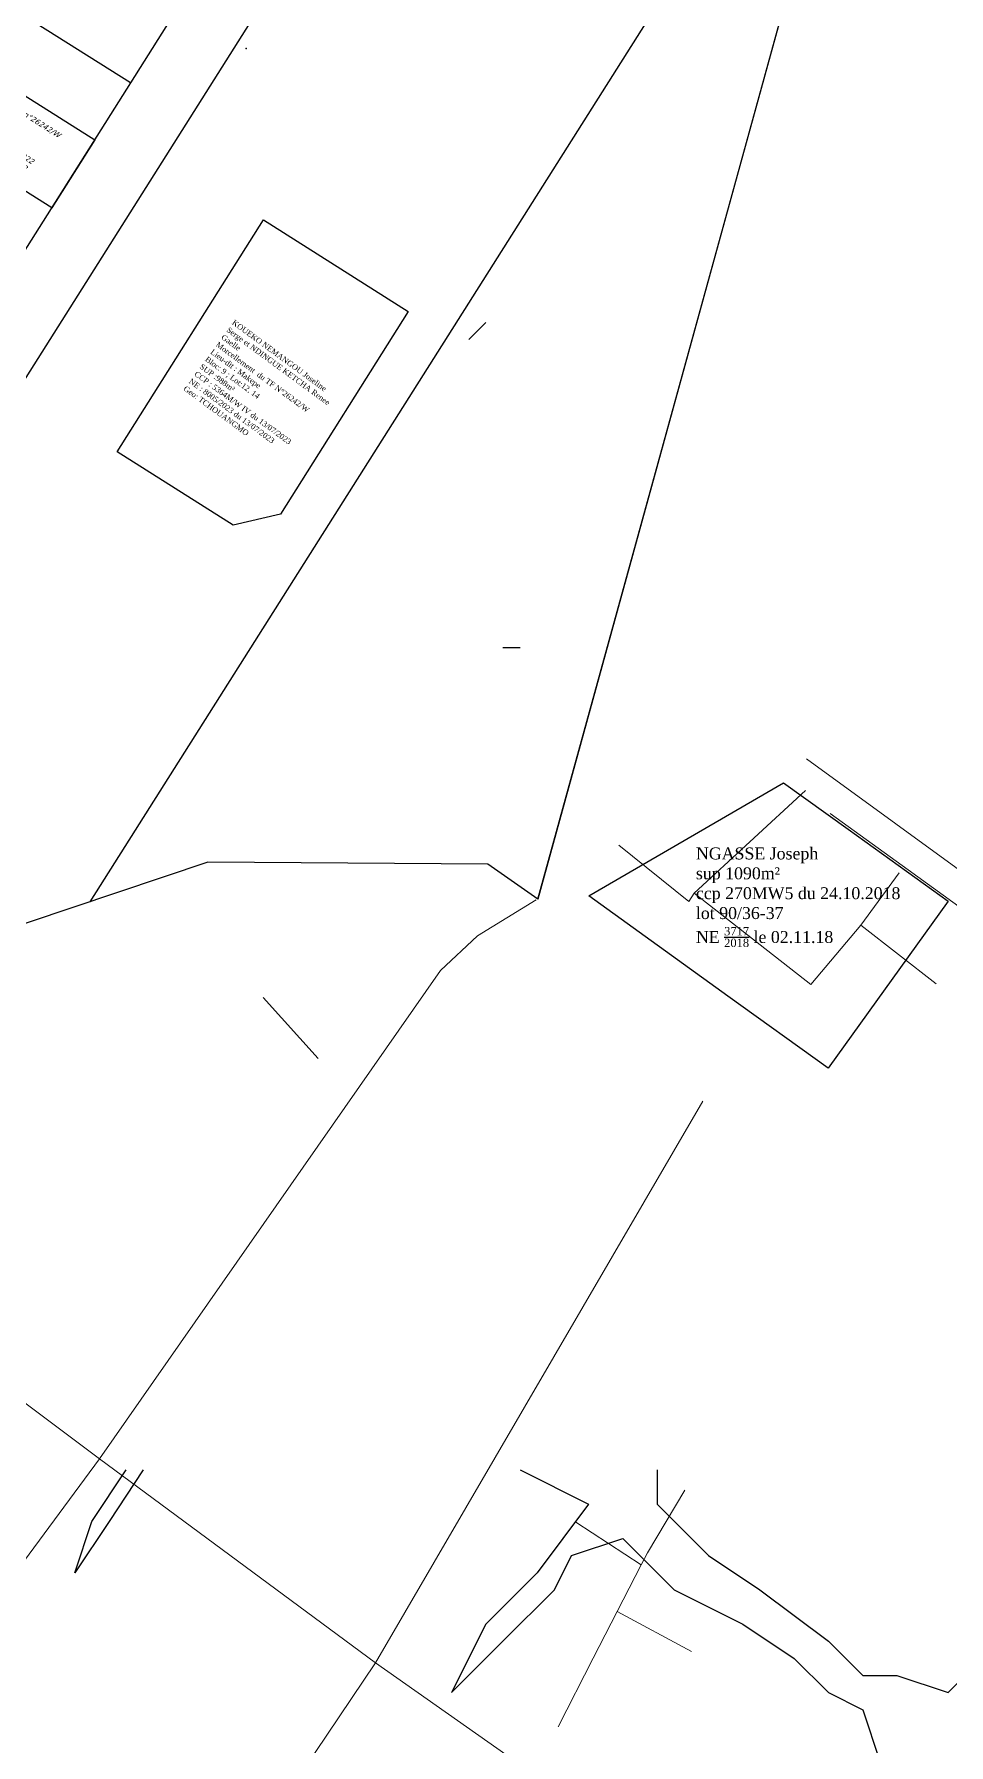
# Model space of a CAD drawing. Header units: millimetres. Extents: x 579832 to 917290, y 449831 to 1452191.
# Drawn here: x 582562.7 to 582696.2, y 450787.4 to 451037.1 of the extents above; entities that cross this region are included whole.
import ezdxf

# ---------------------------------------------------------------- set-up
doc = ezdxf.new("R2010")
doc.units = ezdxf.units.MM
doc.header["$LTSCALE"] = 10
doc.layers.add('drains_fossés', color=120, linetype='Continuous', lineweight=20)
doc.layers.add('Roads_others', color=24, linetype='Continuous', lineweight=9)
for name, color, linetype in [('end maj 26 02 2021', 7, 'Continuous'), ('MAJ DEC 2021', 7, 'Continuous'), ('MAJ MARS 2022', 7, 'Continuous')]:
    doc.layers.add(name, color=color, linetype=linetype)
doc.styles.add('Times 1.0', font='times.ttf', dxfattribs={"width": 0.99, "height": 1})

# ---------------------------------------------------------------- blocks, each defined once
blk = doc.blocks.new('FONING')
at = {"layer": 'end maj 26 02 2021', "color": 3, "linetype": 'ByBlock'}
blk.add_line((915405.63, 1447639.95), (915484.01, 1447924.3), dxfattribs=at)
at = {"layer": 'MAJ DEC 2021', "color": 3, "linetype": 'ByBlock', "lineweight": 30, "ltscale": 0.0014, "flags": 128}
blk.add_lwpolyline([(915453.29, 1448137.47), (915539.77, 1448041.58), (915510.06, 1448014.79), (915523.46, 1447999.94), (915495.64, 1447974.84), (915484.13, 1447957.73), (915500.69, 1447939.37), (915483.94, 1447924.35), (915405.63, 1447639.95), (915398.32, 1447645.06), (915357.45, 1447645.32), (915252.23, 1447610), (915234.22, 1447607.45), (915279.01, 1447860.72)], close=True, dxfattribs=at)
at = {"layer": 'MAJ MARS 2022', "color": 5, "flags": 128}
blk.add_lwpolyline([(915339.58, 1447844.32), (915361.16, 1447830.73), (915382.75, 1447817.13), (915346.19, 1447759.07), (915324.61, 1447772.66), (915329.83, 1447780.96), (915308.25, 1447794.56)], close=True, dxfattribs=at)

msp = doc.modelspace()

# ---------------------------------------------------------------- linework, layer by layer
at = {"color": 0}
for p, q in [((582629.69, 451094.95), (582497.41, 450885.78)), ((582629.69, 451094.95), (582497.41, 450885.78)), ((582663.23, 451056.56), (582570.8, 450910.42)), ((582663.23, 451056.56), (582570.8, 450910.42)), ((582576.75, 451029.95), (582482.77, 450881.35)), ((582576.75, 451029.95), (582482.77, 450881.35))]:
    msp.add_line(p, q, dxfattribs=at)
at = {"color": 5, "lineweight": -3, "flags": 128}
msp.add_lwpolyline([(582549.95, 451035.25), (582571.53, 451021.66), (582565.26, 451011.71), (582543.68, 451025.31)], close=True, dxfattribs=at)
msp.add_lwpolyline([(582549.95, 451035.25), (582571.53, 451021.66), (582565.26, 451011.71), (582543.68, 451025.31)], close=True, dxfattribs=at)
at = {"flags": 128}
msp.add_lwpolyline([(582596.14, 451009.96), (582617.27, 450996.6), (582598.62, 450966.98), (582591.72, 450965.42), (582574.8, 450976.08)], close=True, dxfattribs=at)
msp.add_lwpolyline([(582596.14, 451009.96), (582617.27, 450996.6), (582598.62, 450966.98), (582591.72, 450965.42), (582574.8, 450976.08)], close=True, dxfattribs=at)
at = {"layer": 'drains_fossés'}
for p, q in [((582659.03, 450911.67), (582675.25, 450926.66)), ((582659.03, 450911.67), (582675.25, 450926.66)), ((582683.36, 450906.99), (582688.94, 450914.67)), ((582683.36, 450906.99), (582688.94, 450914.67)), ((582694.35, 450898.45), (582683.36, 450906.99)), ((582694.35, 450898.45), (582683.36, 450906.99)), ((582604.12, 450887.53), (582596.12, 450896.46)), ((582604.12, 450887.53), (582596.12, 450896.46)), ((582651.27, 450813.63), (582641.76, 450819.88)), ((582647.78, 450806.82), (582651.27, 450813.63)), ((582658.61, 450801), (582647.78, 450806.82))]:
    msp.add_line(p, q, dxfattribs=at)
for points in [[(582702.26, 450906.4), (582701.88, 450906.66), (582690.23, 450915.11), (582678.86, 450923.31)], [(582702.26, 450906.4), (582701.88, 450906.66), (582690.23, 450915.11), (582678.86, 450923.31)], [(582659.03, 450911.67), (582658.23, 450910.48), (582648.01, 450918.71)], [(582659.03, 450911.67), (582658.23, 450910.48), (582648.01, 450918.71)], [(582683.36, 450906.99), (582676.05, 450898.37), (582659.03, 450911.67)], [(582683.36, 450906.99), (582676.05, 450898.37), (582659.03, 450911.67)], [(582651.27, 450813.63), (582652.19, 450815.4), (582657.67, 450824.54)], [(582639.14, 450790.02), (582644.27, 450800), (582647.78, 450806.82)]]:
    msp.add_lwpolyline(points, dxfattribs=at)
at = {"layer": 'end maj 26 02 2021', "flags": 128}
for points in [[(582628.61, 450994.99), (582626.11, 450992.49)], [(582628.61, 450994.99), (582626.11, 450992.49)], [(582628.61, 450994.99), (582626.11, 450992.49)], [(582628.61, 450994.99), (582626.11, 450992.49)], [(582633.61, 450947.49), (582631.11, 450947.49)], [(582633.61, 450947.49), (582631.11, 450947.49)], [(582633.61, 450947.49), (582631.11, 450947.49)], [(582633.61, 450947.49), (582631.11, 450947.49)], [(582578.61, 450827.49), (582573.61, 450819.99), (582568.61, 450812.49), (582571.11, 450819.99), (582576.11, 450827.49)], [(582578.61, 450827.49), (582573.61, 450819.99), (582568.61, 450812.49), (582571.11, 450819.99), (582576.11, 450827.49)], [(582633.61, 450827.49), (582643.61, 450822.49)], [(582633.61, 450827.49), (582643.61, 450822.49)], [(582653.61, 450827.49), (582653.61, 450822.49)], [(582653.61, 450827.49), (582653.61, 450822.49)], [(582696.11, 450794.99), (582701.11, 450799.99), (582706.11, 450807.49), (582711.11, 450814.99), (582716.11, 450819.99), (582721.11, 450827.49)], [(582696.11, 450794.99), (582701.11, 450799.99), (582706.11, 450807.49), (582711.11, 450814.99), (582716.11, 450819.99), (582721.11, 450827.49)], [(582643.61, 450822.49), (582636.11, 450812.49), (582628.61, 450804.99), (582623.61, 450794.99), (582631.11, 450802.49), (582638.61, 450809.99), (582641.11, 450814.99), (582648.61, 450817.49)], [(582643.61, 450822.49), (582636.11, 450812.49), (582628.61, 450804.99), (582623.61, 450794.99), (582631.11, 450802.49), (582638.61, 450809.99), (582641.11, 450814.99), (582648.61, 450817.49)], [(582653.61, 450822.49), (582661.11, 450814.99), (582668.61, 450809.99), (582678.61, 450802.49), (582683.61, 450797.49), (582688.61, 450797.49), (582696.11, 450794.99)], [(582653.61, 450822.49), (582661.11, 450814.99), (582668.61, 450809.99), (582678.61, 450802.49), (582683.61, 450797.49), (582688.61, 450797.49), (582696.11, 450794.99)], [(582648.61, 450817.49), (582656.11, 450809.99), (582666.11, 450804.99), (582673.61, 450799.99), (582678.61, 450794.99), (582683.61, 450792.49), (582686.11, 450784.99), (582686.11, 450779.99)], [(582648.61, 450817.49), (582656.11, 450809.99), (582666.11, 450804.99), (582673.61, 450799.99), (582678.61, 450794.99), (582683.61, 450792.49), (582686.11, 450784.99), (582686.11, 450779.99)]]:
    msp.add_lwpolyline(points, dxfattribs=at)
at = {"layer": 'end maj 26 02 2021', "color": 150, "lineweight": -3, "flags": 128}
msp.add_lwpolyline([(582672.05, 450927.81), (582681.47, 450921.02), (582696.08, 450910.51), (582678.56, 450886.15), (582663.95, 450896.67), (582643.64, 450911.29)], close=True, dxfattribs=at)
msp.add_lwpolyline([(582672.05, 450927.81), (582681.47, 450921.02), (582696.08, 450910.51), (582678.56, 450886.15), (582663.95, 450896.67), (582643.64, 450911.29)], close=True, dxfattribs=at)
msp.add_lwpolyline([(582672.05, 450927.81), (582681.47, 450921.02), (582696.08, 450910.51), (582678.56, 450886.15), (582663.95, 450896.67), (582643.64, 450911.29)], close=True, dxfattribs=at)
msp.add_lwpolyline([(582672.05, 450927.81), (582681.47, 450921.02), (582696.08, 450910.51), (582678.56, 450886.15), (582663.95, 450896.67), (582643.64, 450911.29)], close=True, dxfattribs=at)
at = {"layer": 'end maj 26 02 2021'}
msp.add_point((582593.61, 451034.99), dxfattribs=at)
msp.add_point((582593.61, 451034.99), dxfattribs=at)
msp.add_point((582593.61, 451034.99), dxfattribs=at)
msp.add_point((582593.61, 451034.99), dxfattribs=at)
at = {"layer": 'MAJ MARS 2022', "color": 5, "flags": 128}
msp.add_lwpolyline([(582570.15, 451115.2), (582591.73, 451101.61), (582613.31, 451088.01), (582576.75, 451029.95), (582555.18, 451043.54), (582560.4, 451051.84), (582538.81, 451065.44)], close=True, dxfattribs=at)
msp.add_lwpolyline([(582570.15, 451115.2), (582591.73, 451101.61), (582613.31, 451088.01), (582576.75, 451029.95), (582555.18, 451043.54), (582560.4, 451051.84), (582538.81, 451065.44)], close=True, dxfattribs=at)
msp.add_lwpolyline([(582570.15, 451115.2), (582591.73, 451101.61), (582613.31, 451088.01), (582576.75, 451029.95), (582555.18, 451043.54), (582560.4, 451051.84), (582538.81, 451065.44)], close=True, dxfattribs=at)
msp.add_lwpolyline([(582570.15, 451115.2), (582591.73, 451101.61), (582613.31, 451088.01), (582576.75, 451029.95), (582555.18, 451043.54), (582560.4, 451051.84), (582538.81, 451065.44)], close=True, dxfattribs=at)
at = {"layer": 'Roads_others'}
msp.add_line((582675.43, 450931.3), (582756.09, 450872.46), dxfattribs=at)
msp.add_line((582675.43, 450931.3), (582756.09, 450872.46), dxfattribs=at)
for points in [[(582635.93, 450910.7), (582627.38, 450905.44), (582621.98, 450900.39), (582572.2, 450829.13)], [(582635.93, 450910.7), (582627.38, 450905.44), (582621.98, 450900.39), (582572.2, 450829.13)], [(582660.29, 450881.33), (582612.51, 450799.35), (582564.97, 450728.69)], [(582660.29, 450881.33), (582612.51, 450799.35), (582564.97, 450728.69)], [(582527.2, 450862.85), (582572.2, 450829.13), (582612.51, 450799.35), (582673.15, 450756.66), (582867.07, 450617.96), (582912.57, 450584.85)], [(582572.2, 450829.13), (582506.86, 450740.64), (582482.57, 450705.38), (582405.69, 450603.65), (582394.32, 450588.78), (582387.4, 450576.35), (582384.29, 450566.88), (582381.32, 450551.27), (582368.59, 450478.81)]]:
    msp.add_lwpolyline(points, dxfattribs=at)

# ---------------------------------------------------------------- block references
msp.add_blockref('FONING', (-332769.43, -996729.12))
msp.add_blockref('FONING', (-332769.43, -996729.12))

# ---------------------------------------------------------------- texts
at = {"color": 3, "insert": (582591.94, 450995.44), "char_height": 0.7968, "width": 18.6077, "attachment_point": 1, "rotation": 323.7262}
msp.add_mtext('\\A1;{\\fTimes New Roman|b0|i0|c0|p18;KOUEKO NEMANGOU Joseline Serge et NDINGUE KETCHA Renee Gaelle  \\P\\C1;Morcellement  du TF N°26242/W\\P\\C256;Lieu-dit : Makepe\\PBloc: 9 ; Lot:12, 14 \\PSUP :988m²\\PCCP : 5364M/W IV du 13/07/2023\\PNE : 8005/2023 du 13/07/2023\\P\\C1;Geo: TCHOUANGMO }', dxfattribs=at)
msp.add_mtext('\\A1;{\\fTimes New Roman|b0|i0|c0|p18;KOUEKO NEMANGOU Joseline Serge et NDINGUE KETCHA Renee Gaelle  \\P\\C1;Morcellement  du TF N°26242/W\\P\\C256;Lieu-dit : Makepe\\PBloc: 9 ; Lot:12, 14 \\PSUP :988m²\\PCCP : 5364M/W IV du 13/07/2023\\PNE : 8005/2023 du 13/07/2023\\P\\C1;Geo: TCHOUANGMO }', dxfattribs=at)
at = {"layer": 'end maj 26 02 2021', "color": 150, "linetype": 'ByBlock', "lineweight": -3, "ltscale": 0.0014, "insert": (582659.27, 450918.35), "char_height": 1.7402, "width": 41.5848, "attachment_point": 1, "style": 'Times 1.0'}
msp.add_mtext('\\A1;NGASSE Joseph\\Psup 1090m²\\Pccp 270MW5 du 24.10.2018\\Plot 90/36-37\\PNE {\\H0.7x;\\S3717/2018;} le 02.11.18', dxfattribs=at)
msp.add_mtext('\\A1;NGASSE Joseph\\Psup 1090m²\\Pccp 270MW5 du 24.10.2018\\Plot 90/36-37\\PNE {\\H0.7x;\\S3717/2018;} le 02.11.18', dxfattribs=at)
msp.add_mtext('\\A1;NGASSE Joseph\\Psup 1090m²\\Pccp 270MW5 du 24.10.2018\\Plot 90/36-37\\PNE {\\H0.7x;\\S3717/2018;} le 02.11.18', dxfattribs=at)
msp.add_mtext('\\A1;NGASSE Joseph\\Psup 1090m²\\Pccp 270MW5 du 24.10.2018\\Plot 90/36-37\\PNE {\\H0.7x;\\S3717/2018;} le 02.11.18', dxfattribs=at)
at = {"layer": 'MAJ MARS 2022', "insert": (582552.33, 451033.16), "char_height": 0.7983, "width": 21.8735, "attachment_point": 1, "rotation": 327.7766}
msp.add_mtext('\\A1;{\\fVerdana|b0|i1|c0|p34;SONFACK ETIENNE\\P\\C1;Morcellement du T.F.n%%D26242/W\\P\\C256;Lieu-dit:Makepe\\Psup:300 m²\\Pbloc n° 10; lot 12p\\Pccp:2013M/W5 du 09/09/2022\\PNE:9195/2022 du 22/09/2022\\C1;\\PGeo:DONGMO Patrick}', dxfattribs=at)
msp.add_mtext('\\A1;{\\fVerdana|b0|i1|c0|p34;SONFACK ETIENNE\\P\\C1;Morcellement du T.F.n%%D26242/W\\P\\C256;Lieu-dit:Makepe\\Psup:300 m²\\Pbloc n° 10; lot 12p\\Pccp:2013M/W5 du 09/09/2022\\PNE:9195/2022 du 22/09/2022\\C1;\\PGeo:DONGMO Patrick}', dxfattribs=at)

doc.saveas('drawing.dxf')
